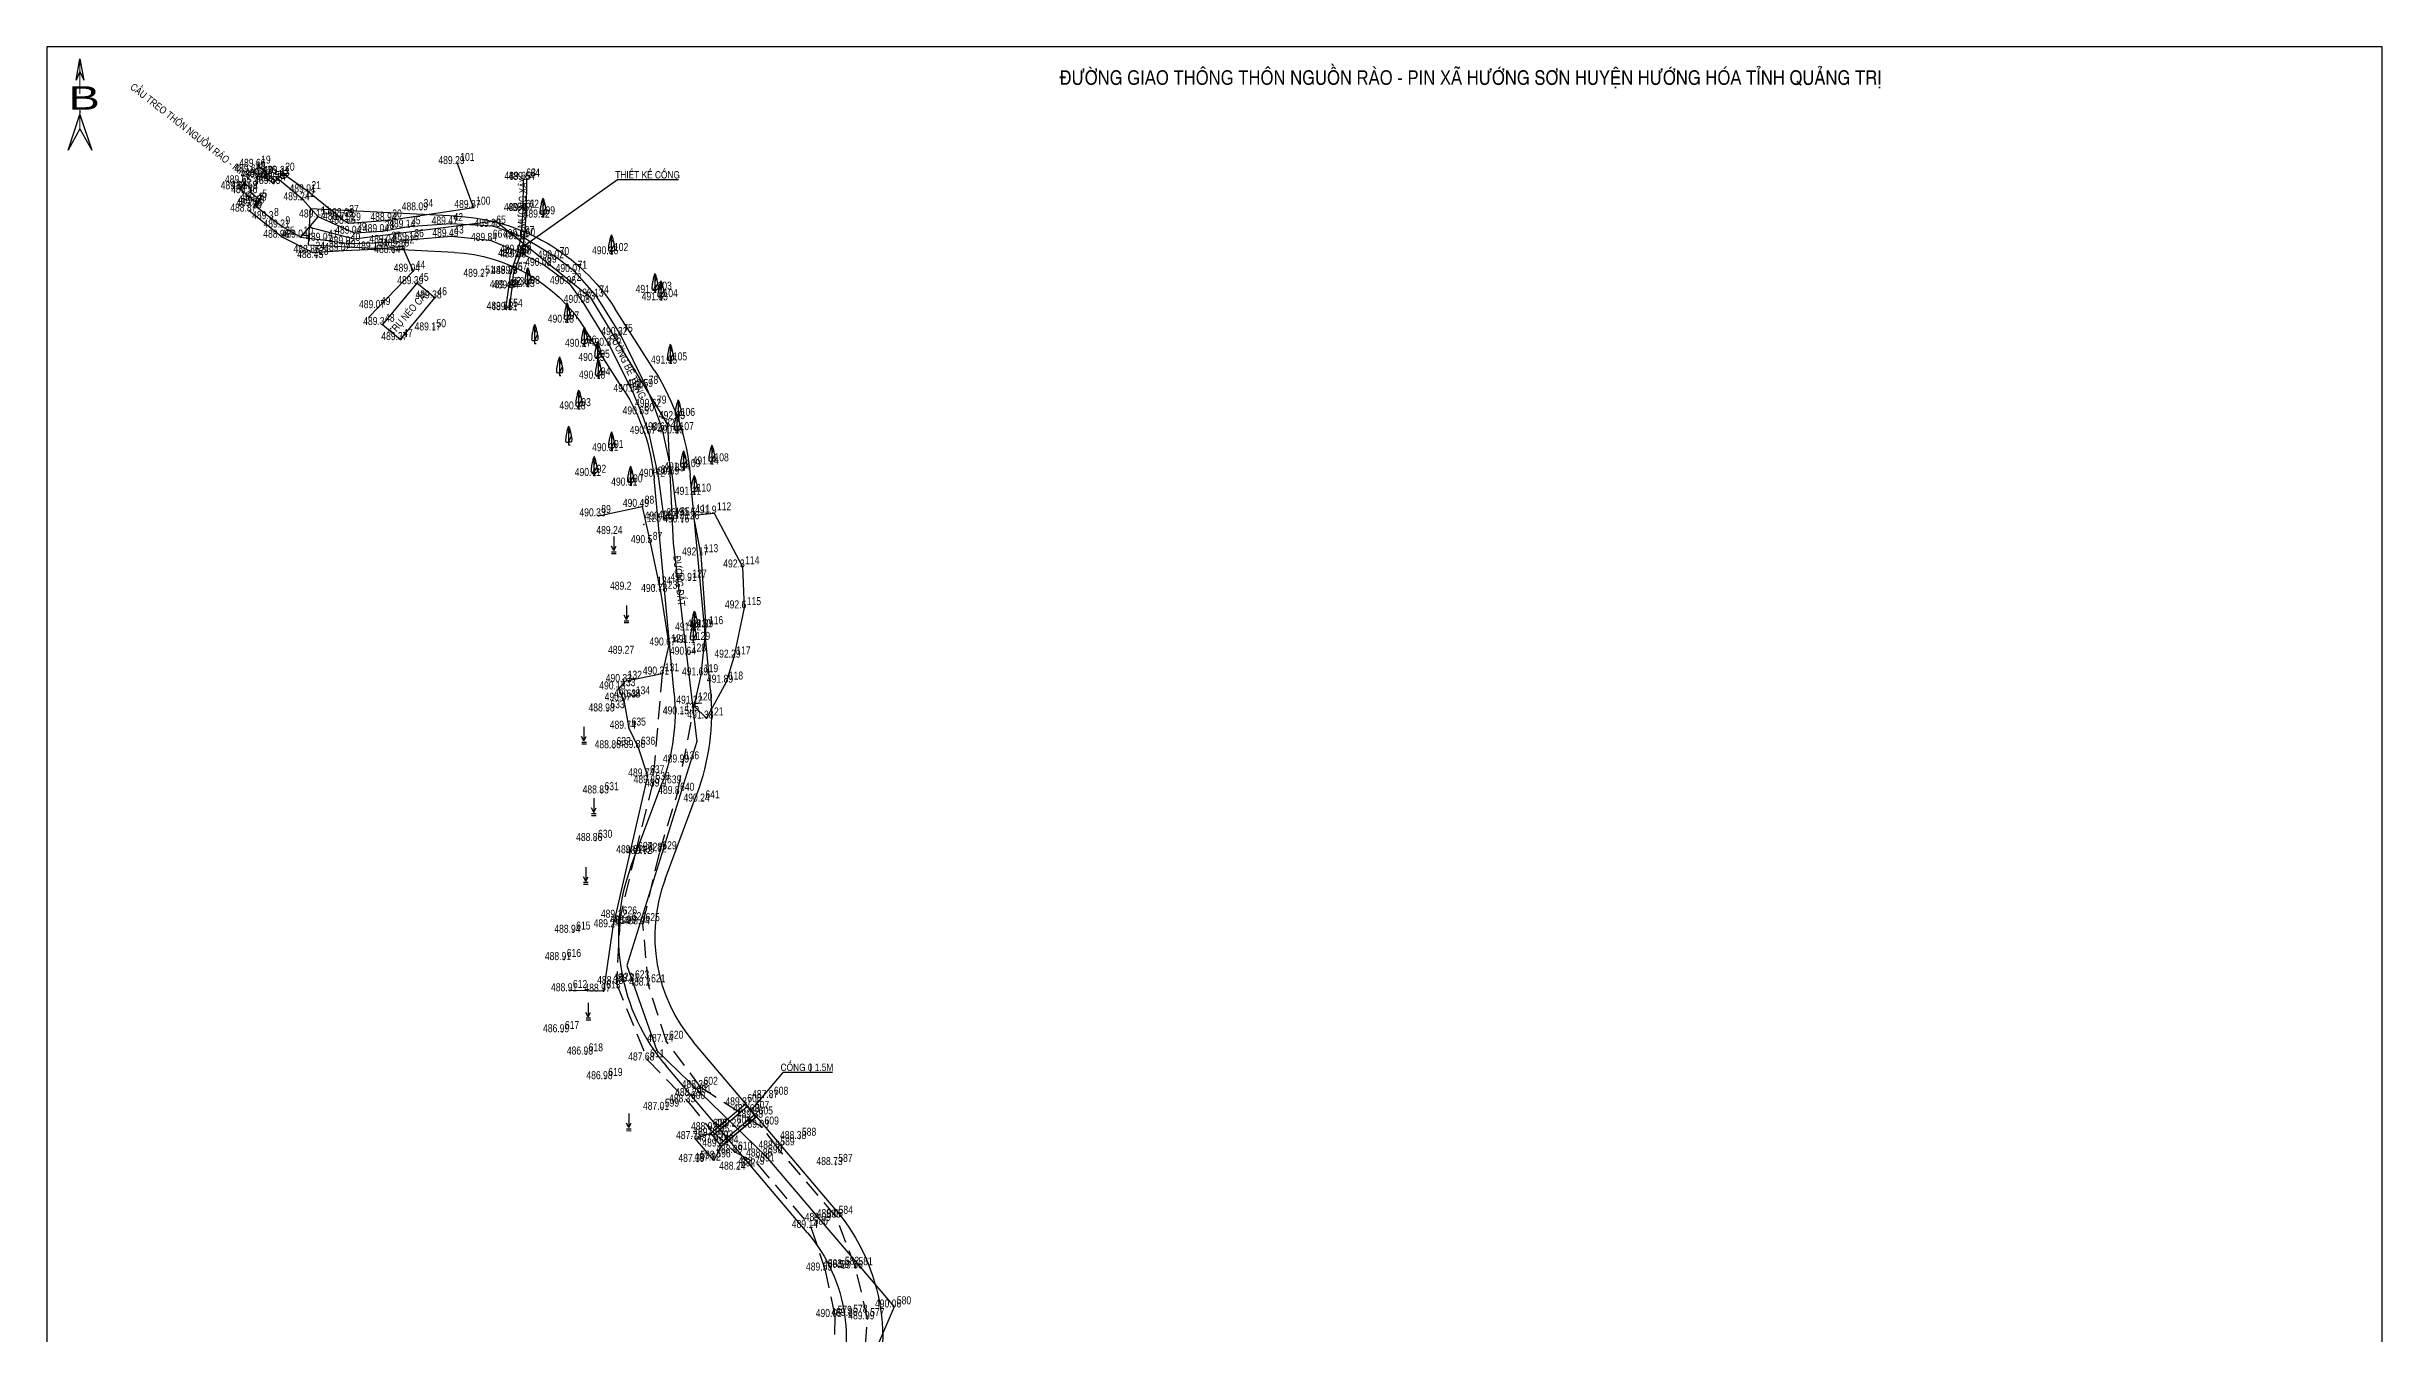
# Model space of a CAD drawing. Extents: x 543979 to 544308, y 1852451 to 1852854.
# Drawn here: x 543978.6 to 544299.8, y 1852677.4 to 1852854.3 of the extents above; entities that cross this region are included whole.
import ezdxf
from ezdxf.enums import TextEntityAlignment as Align

# ---------------------------------------------------------------- set-up
doc = ezdxf.new("R2010")
doc.units = 0
doc.header["$MEASUREMENT"] = 0
doc.linetypes.add('DUONGMON1', pattern=[3.75, 2.5, -1.25])
for name, color, linetype in [('congtrinh', 4, 'Continuous'), ('DIAVAT', 1, 'Continuous'), ('DIEM', 7, 'Continuous'), ('DOCAO_CT', 7, 'Continuous'), ('KHUNG', 1, 'Continuous'), ('NEN', 3, 'Continuous'), ('NÒN', 3, 'Continuous'), ('SHD_CT', 7, 'Continuous'), ('SO', 2, 'Continuous'), ('SO-THUA', 7, 'Continuous'), ('Tuyen duong', 1, 'Continuous')]:
    doc.layers.add(name, color=color, linetype=linetype)
doc.styles.add('MOC', font='VHARIALN.ttf', dxfattribs={"height": 2})
doc.styles.add('STYLE2', font='tvtimi__.shx')
doc.linetypes.add('TAL_N_P', pattern='A,0.5,[130,ltypeshp.shx,S=0.25,R=0,X=0,Y=-0.25],1,[130,ltypeshp.shx,S=0.5,R=0,X=0,Y=-0.5],0.5', length=2)
doc.linetypes.add('TAL_N_T', pattern='A,0.5,[130,ltypeshp.shx,S=0.25,R=0,X=0,Y=0.25],1,[130,ltypeshp.shx,S=0.5,R=0,X=0,Y=0.5],0.5', length=2)

# ---------------------------------------------------------------- blocks, each defined once
blk = doc.blocks.new('A$C63284C57')
at = {"layer": 'NEN', "color": 250}
blk.add_line((0.92, 0.85), (0.92, 0), dxfattribs=at)
for points in [[(0.92, 5.74), (0.92, 1.39)], [(0.92, 5.74), (0.92, 0), (1.37, 0)], [(0.92, 5.74), (0.92, 5.71)], [(0.92, 5.43), (0.99, 5.56)], [(0.92, 3.16), (1.44, 4.2)], [(0.92, 0.88), (1.77, 2.58)], [(0.92, 1.39), (0.92, 0.65)], [(0.92, 0.65), (0.92, 0.15)], [(0.92, 0.15), (0.92, 0)]]:
    blk.add_lwpolyline(points, dxfattribs=at)
for points in [[(0.92, 5.74), (0.71, 5.11), (0.52, 4.52), (0.36, 3.81), (0.21, 3.07), (0.11, 2.51), (0.05, 1.85), (0.02, 1.41), (0.02, 1.09), (0.24, 0.91), (0.61, 0.83), (0.92, 0.85)], [(0.92, 5.74), (1.18, 5.17), (1.34, 4.58), (1.5, 3.98), (1.59, 3.54), (1.72, 2.95), (1.81, 2.47), (1.9, 1.94), (1.9, 1.48), (1.78, 1.03), (1.62, 0.88), (1.26, 0.84), (0.92, 0.85)]]:
    blk.add_spline(points, degree=3, dxfattribs=at)
blk = doc.blocks.new('A$C4172536D')
at = {"layer": 'NEN', "color": 250}
for points in [[(0.7, 0.95), (0, 2.28)], [(0.04, 0.03), (1.47, 0)], [(0.05, 0.59), (1.46, 0.57)], [(0.7, 5.24), (0.7, 0.95)], [(0.7, 0.95), (1.41, 2.28)]]:
    blk.add_lwpolyline(points, dxfattribs=at)
blk = doc.blocks.new('A$C1C223236')
at = {"layer": 'NÒN'}
for points in [[(4, 35.7), (6, 46.5)], [(6, 40), (4, 35.7)], [(6, 46.5), (8, 35.7)], [(6, 40), (8, 35.7)], [(0, 0), (6, 18.2)], [(6, 20.2), (6, 18.9)], [(6, 18.2), (12, 0)], [(6, 10.9), (0, 0)], [(6, 10.9), (12, 0)]]:
    blk.add_lwpolyline(points, dxfattribs=at)
at = {"layer": 'NÒN', "const_width": 0.5}
for points in [[(6, 46.5), (6, 32.1)], [(6, 46.5), (6, 28.7)], [(6, 20.5), (6, 10.9)]]:
    blk.add_lwpolyline(points, dxfattribs=at)
at = {"layer": 'NÒN', "style": 'STYLE2', "width": 1.5}
blk.add_text('B', height=12, dxfattribs=at).set_placement((0.1, 20.6))

msp = doc.modelspace()

# ---------------------------------------------------------------- linework, layer by layer
at = {"layer": 'congtrinh', "color": 250}
for points in [[(544005.76, 1852835.58), (544005.18, 1852834.77), (544007.54, 1852832.78), (544007.9, 1852833.19), (544006.63, 1852834.23), (544006.64, 1852834.86), (544005.76, 1852835.58)], [(544007.54, 1852832.78), (544007.32, 1852832.42), (544009.5, 1852830.65), (544011.06, 1852829.5), (544013.55, 1852828.1), (544016.93, 1852827.68), (544020.06, 1852827.21), (544025.62, 1852827.39), (544028.8, 1852827.76), (544034.28, 1852828.24), (544039.58, 1852827.67), (544043.58, 1852826.03), (544047.06, 1852824.24), (544050.44, 1852821.72), (544052.35, 1852819.15), (544055.93, 1852813.24), (544059.18, 1852806.9), (544060.44, 1852803.8), (544061.42, 1852801.12), (544062.69, 1852795.24), (544063.47, 1852789.36), (544065.35, 1852789.49), (544064.63, 1852795.53), (544063.29, 1852801.64), (544062.16, 1852804.85), (544061.02, 1852807.57), (544057.51, 1852814.72), (544054.23, 1852820.01), (544051.23, 1852823.39), (544048.77, 1852825.27), (544043.99, 1852828.17), (544040.07, 1852829.6), (544034.19, 1852829.94), (544028.34, 1852829.51), (544024.74, 1852828.88), (544020.93, 1852828.65), (544015.96, 1852830.88), (544013.81, 1852833.26), (544010.34, 1852836.17), (544010.04, 1852835.85)], [(544041.75, 1852818.2), (544042.16, 1852821.17), (544042.38, 1852823.11), (544043.24, 1852825.56), (544043.86, 1852828.01), (544044.13, 1852831.77), (544044.19, 1852836.08)], [(544042.19, 1852818.13), (544042.61, 1852821.11), (544042.82, 1852823.01), (544043.67, 1852825.43), (544044.31, 1852827.94), (544044.58, 1852831.75), (544044.64, 1852836.08)], [(544013.55, 1852828.1), (544015.96, 1852830.88)], [(544029.52, 1852821.8), (544024.77, 1852816.1), (544027.26, 1852814.03), (544031.97, 1852819.76), (544029.52, 1852821.8)], [(544069.92, 1852704.9), (544074.66, 1852708.88)], [(544071.4, 1852703.14), (544069.92, 1852704.9), (544074.66, 1852708.88), (544076.14, 1852707.12), (544071.4, 1852703.14), (544069.92, 1852704.9)], [(544070.18, 1852704.6), (544074.92, 1852708.57)], [(544071.15, 1852703.45), (544075.89, 1852707.42)], [(544071.4, 1852703.14), (544076.14, 1852707.12)], [(544071.4, 1852703.14), (544070.32, 1852701.21), (544067.79, 1852704.17), (544069.92, 1852704.9)]]:
    msp.add_lwpolyline(points, dxfattribs=at)
msp.add_lwpolyline([(544007.73, 1852837.85), (544007.06, 1852837.09), (544007.94, 1852836.35), (544008.53, 1852836.49), (544009.79, 1852835.5), (544010.04, 1852835.85)], close=True, dxfattribs=at)
at = {"layer": 'DIAVAT', "color": 250}
for points in [[(544065.5, 1852836), (544057.08, 1852836), (544043.99, 1852826.68)], [(544086.67, 1852713.23), (544079.84, 1852713.23), (544075.4, 1852708)]]:
    msp.add_lwpolyline(points, dxfattribs=at)
at = {"layer": 'DIEM', "color": 250}
for p in [(544005.76, 1852835.58), (544007.06, 1852837.09), (544007.73, 1852837.85), (544007.94, 1852836.35), (544008.53, 1852836.49), (544009.79, 1852835.5), (544010.04, 1852835.85), (544010.34, 1852836.17), (544011.03, 1852836.88), (544035.11, 1852838.23), (544044.19, 1852836.08), (544044.75, 1852836.06), (544005.18, 1852834.77), (544006.63, 1852834.23), (544006.64, 1852834.86), (544007.32, 1852832.42), (544007.54, 1852832.78), (544007.9, 1852833.19), (544013.81, 1852833.26), (544014.64, 1852834.34), (544037.31, 1852832.2), (544006.49, 1852831.7), (544009.5, 1852830.65), (544011.06, 1852829.5), (544015.96, 1852830.88), (544019.25, 1852830.56), (544019.84, 1852831.06), (544020.13, 1852830.02), (544024.74, 1852828.88), (544025.76, 1852830.44), (544028.34, 1852829.51), (544030.07, 1852831.87), (544034.19, 1852829.94), (544040.07, 1852829.6), (544044.13, 1852831.77), (544044.62, 1852831.78), (544046.84, 1852830.88), (544011.04, 1852828.09), (544013.55, 1852828.1), (544015.19, 1852826.01), (544016.93, 1852827.68), (544019.41, 1852826.26), (544020.06, 1852827.21), (544020.93, 1852828.65), (544023.84, 1852826.47), (544025.62, 1852827.39), (544026.29, 1852825.99), (544027.48, 1852826.88), (544028.8, 1852827.76), (544034.28, 1852828.24), (544039.58, 1852827.67), (544043.58, 1852826.03), (544043.99, 1852828.17), (544044.1, 1852827.89), (544056.24, 1852825.82), (544015.69, 1852825.31), (544028.98, 1852823.42), (544038.55, 1852822.73), (544042.38, 1852823.11), (544043.04, 1852823.17), (544043.33, 1852825.5), (544043.58, 1852825.39), (544047.06, 1852824.24), (544048.77, 1852825.27), (544051.23, 1852823.39), (544029.45, 1852821.72), (544031.97, 1852819.76), (544042.16, 1852821.17), (544042.61, 1852821.13), (544044.75, 1852821.31), (544050.44, 1852821.72), (544054.23, 1852820.01), (544062.24, 1852820.52), (544063.06, 1852819.5), (544024.19, 1852818.42), (544024.77, 1852816.1), (544041.75, 1852818.2), (544042.39, 1852818.14), (544050.15, 1852816.43), (544052.35, 1852819.15), (544027.26, 1852814.03), (544031.84, 1852815.35), (544052.52, 1852813.11), (544055.93, 1852813.24), (544057.51, 1852814.72), (544054.37, 1852811.16), (544064.34, 1852810.79), (544054.44, 1852808.73), (544059.18, 1852806.9), (544061.02, 1852807.57), (544051.76, 1852804.5), (544060.44, 1852803.8), (544062.16, 1852804.85), (544065.43, 1852803.17), (544061.42, 1852801.12), (544063.29, 1852801.64), (544065.26, 1852801.2), (544056.25, 1852798.75), (544070.06, 1852796.92), (544053.86, 1852795.34), (544058.88, 1852794.02), (544062.69, 1852795.24), (544064.63, 1852795.53), (544066.17, 1852796.13), (544060.47, 1852791.09), (544067.63, 1852792.76), (544054.5, 1852789.8), (544060.74, 1852788.6), (544063.47, 1852789.36), (544065.35, 1852789.49), (544066.03, 1852788.95), (544067.53, 1852789.89), (544070.4, 1852790.17), (544061.58, 1852786.11), (544068.61, 1852784.42), (544067.03, 1852780.92), (544074.29, 1852782.77), (544062.15, 1852779.98), (544062.99, 1852779.4), (544069.3, 1852774.53), (544074.5, 1852777.14), (544064.14, 1852772.03), (544067.5, 1852772.36), (544067.65, 1852774.11), (544063.22, 1852768.05), (544066.94, 1852770.76), (544068.61, 1852767.93), (544073.07, 1852770.37), (544057.23, 1852765.99), (544058.12, 1852767.02), (544059.24, 1852764.88), (544072.03, 1852766.92), (544055.75, 1852762.97), (544057.97, 1852764.45), (544065.98, 1852762.57), (544067.82, 1852764.04), (544069.34, 1852761.98), (544058.67, 1852760.59), (544056.61, 1852757.9), (544059.95, 1852757.95), (544065.99, 1852755.95), (544061.21, 1852754.03), (544061.95, 1852753.1), (544063.53, 1852752.64), (544054.94, 1852751.69), (544065.33, 1852751.62), (544068.81, 1852750.58), (544054.06, 1852745.15), (544059.56, 1852743.48), (544060.91, 1852743.37), (544062.9, 1852743.57), (544051.05, 1852732.53), (544056.46, 1852733.29), (544057.46, 1852734.61), (544058.7, 1852733.82), (544060.59, 1852733.69), (544049.75, 1852728.77), (544050.6, 1852724.5), (544055.19, 1852724.43), (544056.94, 1852725.5), (544059.13, 1852725.83), (544061.35, 1852725.28), (544049.51, 1852718.86), (544063.82, 1852717.53), (544052.78, 1852715.79), (544061.21, 1852714.98), (544055.46, 1852712.41), (544067.67, 1852710.08), (544068.57, 1852711.19), (544063.24, 1852708.18), (544066.82, 1852709.23), (544074.58, 1852708.81), (544075.64, 1852707.87), (544076.14, 1852707.12), (544078.24, 1852709.83), (544067.79, 1852704.17), (544069.85, 1852705.41), (544070.16, 1852704.65), (544070.67, 1852703.83), (544073.13, 1852705.89), (544076.95, 1852705.73), (544082.1, 1852704.18), (544068.12, 1852701.03), (544070.32, 1852701.21), (544071.4, 1852703.14), (544073.31, 1852702.28), (544076.35, 1852700.65), (544077.43, 1852701.78), (544079.12, 1852702.87), (544087.1, 1852700.59), (544073.73, 1852699.97), (544083.7, 1852691.96), (544085.5, 1852692.93), (544087.14, 1852693.46), (544085.66, 1852686.09), (544087.99, 1852686.45), (544089.86, 1852686.38), (544086.99, 1852679.71), (544089.14, 1852679.85), (544091.48, 1852679.39), (544095.15, 1852681.02)]:
    msp.add_point(p, dxfattribs=at)
at = {"layer": 'KHUNG', "color": 250}
msp.add_lwpolyline([(543978.61, 1852450.54), (544299.75, 1852450.54), (544299.75, 1852854.29), (543978.61, 1852854.29)], close=True, dxfattribs=at)
msp.add_lwpolyline([(544014.76, 1852829.49), (544020.88, 1852827.88), (544040.31, 1852830.37), (544053.32, 1852819.86), (544063.95, 1852802.36), (544064.77, 1852786.01), (544068.02, 1852758.74), (544058.39, 1852727.96), (544062.5, 1852716.25), (544077.43, 1852701.78), (544095.15, 1852681.02), (544073.17, 1852629.92), (544090.54, 1852615.13), (544108.66, 1852607.09), (544129.14, 1852583.38), (544138.47, 1852545.04), (544145.36, 1852518.96), (544149.16, 1852495.26), (544154.09, 1852483.73), (544194.45, 1852482.57), (544232.18, 1852518.64)], dxfattribs=at)
at = {"layer": 'KHUNG', "color": 250, "const_width": 0.1}
msp.add_lwpolyline([(544083.61, 1852714.53), (544083.61, 1852713.35)], dxfattribs=at)
at = {"layer": 'NEN', "color": 250, "linetype": 'TAL_N_T'}
for points in [[(544011.03, 1852836.88), (544014.64, 1852834.34), (544019.25, 1852830.56), (544020.13, 1852830.02), (544025.76, 1852830.44), (544037.31, 1852832.2), (544035.11, 1852838.23)], [(544067.53, 1852789.89), (544070.4, 1852790.17), (544074.29, 1852782.77), (544074.5, 1852777.14), (544073.07, 1852770.37), (544072.03, 1852766.92), (544069.34, 1852761.98), (544067.65, 1852763.62), (544068.61, 1852767.93), (544069.3, 1852774.53), (544068.61, 1852784.42), (544067.53, 1852789.89)]]:
    msp.add_lwpolyline(points, dxfattribs=at)
at = {"layer": 'NEN', "color": 250, "linetype": 'TAL_N_P'}
for points in [[(544006.49, 1852831.7), (544011.04, 1852828.09), (544015.19, 1852826.01), (544019.41, 1852826.26), (544023.84, 1852826.47), (544027.48, 1852826.88), (544028.98, 1852823.42), (544024.19, 1852818.42), (544022.86, 1852817.06)], [(544054.5, 1852789.8), (544060.47, 1852791.09), (544061.58, 1852786.11), (544062.99, 1852779.4), (544064.14, 1852772.03), (544063.22, 1852768.05), (544058.12, 1852767.02), (544057.23, 1852765.99), (544057.97, 1852764.45), (544058.67, 1852760.59), (544059.95, 1852757.95)], [(544059.95, 1852757.95), (544061.21, 1852754.03), (544056.46, 1852733.29), (544055.19, 1852724.43), (544050.6, 1852724.5)]]:
    msp.add_lwpolyline(points, dxfattribs=at)
at = {"layer": 'NEN', "color": 250, "linetype": 'DUONGMON1'}
for points in [[(544063.22, 1852768.05), (544061.95, 1852753.1), (544059.56, 1852743.48), (544057.46, 1852734.61), (544056.94, 1852725.5), (544061.21, 1852714.98), (544066.82, 1852709.23), (544069.85, 1852705.41), (544073.31, 1852702.28), (544076.35, 1852700.65), (544083.7, 1852691.96), (544085.66, 1852686.09), (544086.99, 1852679.71), (544086.86, 1852673.26)], [(544090.91, 1852671.99), (544091.48, 1852679.39), (544089.86, 1852686.38), (544087.14, 1852693.46), (544079.12, 1852702.87), (544076.95, 1852705.73), (544068.57, 1852711.19), (544063.82, 1852717.53), (544061.35, 1852725.28), (544060.59, 1852733.69), (544062.9, 1852743.57), (544065.33, 1852751.62), (544067.65, 1852763.62)]]:
    msp.add_lwpolyline(points, dxfattribs=at)
at = {"layer": 'Tuyen duong', "color": 1, "lineweight": 25}
for points in [[(544014.63, 1852827), (544014.88, 1852831.99)], [(544034.91, 1852831), (544014.88, 1852831.99)], [(544034.67, 1852826), (544014.63, 1852827)], [(544062.16, 1852809.81), (544056.74, 1852818.31)], [(544057.94, 1852807.13), (544052.53, 1852815.62)], [(544064.89, 1852765.34), (544062.13, 1852794.9)], [(544069.87, 1852765.8), (544067.11, 1852795.37)], [(544058.95, 1852741.57), (544063.28, 1852753.19)], [(544063.64, 1852739.82), (544067.97, 1852751.44)], [(544087.04, 1852694.45), (544067.56, 1852717.42)], [(544083.22, 1852691.21), (544063.75, 1852714.19)]]:
    msp.add_lwpolyline(points, dxfattribs=at)
for points in [[(544034.91, 1852831, -0.243102), (544056.74, 1852818.31, -0.243102)], [(544034.67, 1852826, -0.243102), (544052.53, 1852815.62, -0.243102)], [(544062.16, 1852809.81, -0.119139), (544067.11, 1852795.37, -0.119139)], [(544057.94, 1852807.13, -0.119139), (544062.13, 1852794.9, -0.119139)], [(544064.89, 1852765.34, -0.112862), (544063.28, 1852753.19, -0.112862)], [(544069.87, 1852765.8, -0.112862), (544067.97, 1852751.44, -0.112862)], [(544058.95, 1852741.57, 0.271295), (544063.75, 1852714.19, 0.271295)], [(544063.64, 1852739.82, 0.271295), (544067.56, 1852717.42, 0.271295)], [(544087.04, 1852694.45, -0.28468), (544091.32, 1852665.8, -0.28468)], [(544083.22, 1852691.21, -0.28468), (544086.73, 1852667.77, -0.28468)]]:
    msp.add_lwpolyline(points, format="xyb", dxfattribs=at)

# ---------------------------------------------------------------- block references
at = {"color": 250, "linetype": 'Continuous', "xscale": 0.4499827870167792, "yscale": 0.4499827870167792, "zscale": 0.449982787048613}
for p in [(544046.42, 1852830.88), (544055.83, 1852825.82), (544044.33, 1852821.31), (544061.82, 1852820.52), (544062.64, 1852819.5), (544045.29, 1852813.5), (544049.74, 1852816.43), (544052.11, 1852813.11), (544053.95, 1852811.16), (544063.93, 1852810.79), (544048.7, 1852809.07), (544054.03, 1852808.73), (544051.34, 1852804.5), (544064.85, 1852801.2), (544065.01, 1852803.17), (544049.95, 1852799.54), (544055.84, 1852798.75), (544053.45, 1852795.34), (544065.75, 1852796.13), (544069.64, 1852796.92), (544058.46, 1852794.02), (544067.21, 1852792.76), (544067.08, 1852772.36), (544067.24, 1852774.11)]:
    msp.add_blockref('A$C63284C57', p, dxfattribs=at)
at = {"layer": 'NEN', "color": 250, "linetype": 'Continuous', "ltscale": 10, "xscale": 0.4499827870167792, "yscale": 0.4499827870167792, "zscale": 0.449982787048613}
for p in [(544056.27, 1852784.59), (544058, 1852775.1), (544052.16, 1852758.42), (544053.52, 1852748.59), (544052.42, 1852739.14), (544052.75, 1852720.49), (544058.33, 1852705.25)]:
    msp.add_blockref('A$C4172536D', p, dxfattribs=at)
at = {"layer": 'SO', "color": 250, "linetype": 'Continuous', "xscale": 0.2699896722333506, "yscale": 0.2699896721169353, "zscale": 0.2699896722291679}
msp.add_blockref('A$C1C223236', (543981.57, 1852840.06), dxfattribs=at)

# ---------------------------------------------------------------- texts
at = {"layer": 'DOCAO_CT', "color": 250, "width": 0.8}
for s, p in [('489.66', (544005.09, 1852837.78)), ('489.29', (544032.47, 1852838.15)), ('489.66', (544002.54, 1852834.69)), ('489.65', (544003.12, 1852835.51)), ('489.59', (544003.99, 1852834.78)), ('489.62', (544004.41, 1852837.01)), ('489.63', (544005.29, 1852836.27)), ('489.62', (544005.88, 1852836.41)), ('489.55', (544007.15, 1852835.42)), ('489.55', (544007.4, 1852835.77)), ('489.56', (544007.7, 1852836.09)), ('489.21', (544008.39, 1852836.8)), ('489.01', (544012, 1852834.27)), ('489.65', (544041.55, 1852836)), ('489.64', (544042.11, 1852835.98)), ('488.87', (544003.85, 1852831.62)), ('489.56', (544003.98, 1852834.15)), ('489.26', (544004.68, 1852832.34)), ('489.46', (544004.9, 1852832.7)), ('489.49', (544005.25, 1852833.11)), ('489.24', (544011.16, 1852833.18)), ('488.06', (544017.2, 1852830.98)), ('488.09', (544027.43, 1852831.79)), ('489.37', (544034.66, 1852832.12)), ('489.4', (544041.48, 1852831.69)), ('489.57', (544041.98, 1852831.71)), ('489.3', (544006.86, 1852830.58)), ('488.96', (544008.39, 1852828.02)), ('489.21', (544008.42, 1852829.43)), ('489.04', (544010.91, 1852828.03)), ('489.12', (544013.32, 1852830.81)), ('488.71', (544016.61, 1852830.48)), ('488.86', (544017.49, 1852829.94)), ('489.04', (544018.28, 1852828.57)), ('489.04', (544022.09, 1852828.8)), ('488.94', (544023.12, 1852830.36)), ('489.14', (544025.7, 1852829.43)), ('489.47', (544031.54, 1852829.86)), ('489.49', (544031.64, 1852828.17)), ('489.88', (544037.43, 1852829.52)), ('490.01', (544041.34, 1852828.1)), ('489.6', (544041.45, 1852827.81)), ('489.92', (544044.19, 1852830.8)), ('488.86', (544012.55, 1852825.94)), ('488.45', (544013.05, 1852825.23)), ('489.01', (544014.29, 1852827.61)), ('489.02', (544016.77, 1852826.18)), ('489.02', (544017.41, 1852827.13)), ('489.15', (544021.19, 1852826.4)), ('489.04', (544022.98, 1852827.31)), ('488.64', (544023.65, 1852825.92)), ('489.16', (544024.84, 1852826.8)), ('489.16', (544026.16, 1852827.68)), ('489.84', (544036.94, 1852827.59)), ('489.29', (544040.69, 1852825.42)), ('489.98', (544040.94, 1852825.96)), ('489.28', (544040.94, 1852825.31)), ('490.02', (544046.13, 1852825.19)), ('490.36', (544053.6, 1852825.75)), ('489.04', (544026.34, 1852823.35)), ('489.39', (544026.81, 1852821.64)), ('489.27', (544035.91, 1852822.65)), ('489.39', (544039.73, 1852823.03)), ('489.3', (544040.4, 1852823.09)), ('490.03', (544044.41, 1852824.16)), ('490.06', (544047.8, 1852821.64)), ('490.07', (544048.59, 1852823.31)), ('489.07', (544021.55, 1852818.34)), ('489.38', (544029.32, 1852819.68)), ('489.51', (544039.1, 1852818.12)), ('489.44', (544039.52, 1852821.09)), ('489.54', (544039.97, 1852821.05)), ('490.03', (544042.11, 1852821.24)), ('490.08', (544049.7, 1852819.07)), ('490.13', (544051.59, 1852819.93)), ('491.47', (544059.59, 1852820.44)), ('491.53', (544060.42, 1852819.42)), ('489.3', (544022.13, 1852816.02)), ('489.17', (544029.2, 1852815.28)), ('489.51', (544039.74, 1852818.06)), ('490.28', (544047.51, 1852816.35)), ('489.37', (544024.62, 1852813.95)), ('490.27', (544049.88, 1852813.03)), ('490.3', (544053.28, 1852813.16)), ('490.32', (544054.87, 1852814.64)), ('490.45', (544051.72, 1852811.08)), ('490.46', (544051.8, 1852808.65)), ('491.95', (544061.7, 1852810.72)), ('490.54', (544056.54, 1852806.82)), ('490.59', (544058.38, 1852807.5)), ('490.28', (544049.11, 1852804.42)), ('490.65', (544057.8, 1852803.73)), ('490.62', (544059.51, 1852804.78)), ('492.03', (544062.78, 1852803.09)), ('490.67', (544058.78, 1852801.05)), ('490.67', (544060.65, 1852801.56)), ('490.96', (544062.62, 1852801.12)), ('490.31', (544053.61, 1852798.68)), ('491.34', (544063.52, 1852796.05)), ('491.24', (544067.42, 1852796.85)), ('490.41', (544051.22, 1852795.26)), ('490.51', (544056.23, 1852793.94)), ('490.72', (544060.05, 1852795.16)), ('490.69', (544061.98, 1852795.46)), ('491.11', (544064.98, 1852792.68)), ('490.33', (544051.86, 1852789.72)), ('490.49', (544057.83, 1852791.02)), ('490.74', (544060.82, 1852789.28)), ('490.72', (544062.7, 1852789.42)), ('491.5', (544064.89, 1852789.81)), ('491.9', (544067.76, 1852790.09)), ('489.24', (544054.19, 1852787.29)), ('490.5', (544058.94, 1852786.03)), ('490.76', (544063.38, 1852788.88)), ('492.17', (544065.97, 1852784.34)), ('489.2', (544056.07, 1852779.63)), ('490.91', (544064.38, 1852780.84)), ('492.3', (544071.64, 1852782.69)), ('490.78', (544060.35, 1852779.32)), ('492.6', (544071.86, 1852777.06)), ('491.22', (544065.01, 1852774.03)), ('492.29', (544066.66, 1852774.45)), ('489.27', (544055.79, 1852770.82)), ('490.67', (544061.49, 1852771.96)), ('490.64', (544064.3, 1852770.69)), ('491.1', (544064.86, 1852772.29)), ('492.29', (544070.42, 1852770.29)), ('490.33', (544055.48, 1852766.94)), ('490.31', (544060.58, 1852767.97)), ('491.69', (544065.96, 1852767.85)), ('491.89', (544069.39, 1852766.84)), ('490.13', (544054.59, 1852765.92)), ('490.07', (544055.33, 1852764.37)), ('490.48', (544056.6, 1852764.81)), ('491.22', (544065.18, 1852763.96)), ('488.98', (544053.11, 1852762.89)), ('489.74', (544056.03, 1852760.51)), ('490.15', (544063.33, 1852762.49)), ('491.38', (544066.7, 1852761.91)), ('488.86', (544053.96, 1852757.83)), ('489.86', (544057.31, 1852757.87)), ('489.74', (544058.57, 1852753.95)), ('489.99', (544063.34, 1852755.87)), ('488.83', (544052.3, 1852751.62)), ('489.85', (544059.31, 1852753.02)), ('489.9', (544060.89, 1852752.56)), ('489.8', (544062.69, 1852751.55)), ('490.24', (544066.17, 1852750.5)), ('488.86', (544051.41, 1852745.08)), ('489.61', (544056.92, 1852743.4)), ('489.72', (544058.26, 1852743.29)), ('489.72', (544060.26, 1852743.5)), ('488.94', (544048.41, 1852732.46)), ('489.24', (544053.82, 1852733.22)), ('489.12', (544054.81, 1852734.53)), ('488.99', (544056.06, 1852733.74)), ('488.94', (544057.94, 1852733.62)), ('488.91', (544047.11, 1852728.7)), ('488.38', (544054.3, 1852725.42)), ('488.31', (544056.49, 1852725.75)), ('488.2', (544058.71, 1852725.2)), ('488.91', (544047.96, 1852724.42)), ('488.97', (544052.55, 1852724.36)), ('486.99', (544046.86, 1852718.78)), ('486.98', (544050.13, 1852715.72)), ('487.74', (544061.18, 1852717.45)), ('486.98', (544052.82, 1852712.33)), ('487.68', (544058.57, 1852714.9)), ('488.33', (544064.18, 1852709.15)), ('488.29', (544065.02, 1852710)), ('488.36', (544065.92, 1852711.11)), ('487.87', (544075.6, 1852709.75)), ('487.01', (544060.6, 1852708.11)), ('489.22', (544070.49, 1852705.81)), ('489.37', (544071.94, 1852708.74)), ('487.68', (544072.99, 1852707.79)), ('489.38', (544073.5, 1852707.04)), ('487.71', (544065.15, 1852704.09)), ('488.92', (544067.21, 1852705.33)), ('489.35', (544067.51, 1852704.57)), ('487.57', (544068.02, 1852703.76)), ('489.34', (544068.76, 1852703.06)), ('489.03', (544074.31, 1852705.65)), ('488.82', (544076.48, 1852702.79)), ('488.38', (544079.45, 1852704.1)), ('487.39', (544065.47, 1852700.96)), ('487.82', (544067.68, 1852701.13)), ('488.99', (544070.66, 1852702.2)), ('488.24', (544071.09, 1852699.89)), ('488.79', (544073.71, 1852700.57)), ('488.86', (544074.78, 1852701.7)), ('488.73', (544084.45, 1852700.52)), ('489.06', (544084.49, 1852693.38)), ('489.14', (544081.06, 1852691.88)), ('489.09', (544082.85, 1852692.85)), ('489.53', (544083.01, 1852686.02)), ('489.59', (544085.35, 1852686.38)), ('489.56', (544087.22, 1852686.3)), ('490.06', (544092.5, 1852680.94)), ('490.05', (544084.35, 1852679.63)), ('489.86', (544086.5, 1852679.78)), ('489.99', (544088.83, 1852679.31))]:
    msp.add_text(s, height=1.1, dxfattribs=at).set_placement(p)
at = {"layer": 'KHUNG', "color": 250, "style": 'MOC'}
for s, height, p in [('®\xadêng giao th«ng th«n nguån rµo - pin x· h\xadíng s¬n huyÖn h\xadíng hãa tØnh qu¶ng trÞ', 2, (544117.88, 1852849.05)), ('thiÕt kÕ cèng', 1, (544056.79, 1852836.18)), ('cèng 0 1.5m', 1, (544079.53, 1852713.46))]:
    msp.add_text(s, height=height, dxfattribs=at).set_placement(p)
for s, rotation, p in [('cÇu treo th«n nguån rµo - pin', 321.8664, (543990, 1852848.57)), ('m\xad¬ng x©y', 87.208, (544044.34, 1852829.32)), ('trô nÐo cÇu', 49.2149, (544026.25, 1852814.5)), ('®\xadêng bª t«ng', 295.7379, (544055.93, 1852814.57)), ('®\xadêng ®Êt', 275.4596, (544064.77, 1852784.24))]:
    msp.add_text(s, height=1, rotation=rotation, dxfattribs=at).set_placement(p)
at = {"layer": 'SHD_CT', "color": 250, "width": 0.8}
for s, p in [('18', (544007.42, 1852837.45)), ('19', (544008.1, 1852838.22)), ('101', (544035.48, 1852838.59)), ('1', (544005.55, 1852835.14)), ('2', (544006.13, 1852835.95)), ('4', (544006.99, 1852834.59)), ('3', (544007, 1852835.23)), ('17', (544008.3, 1852836.72)), ('16', (544008.89, 1852836.85)), ('14', (544010.16, 1852835.86)), ('15', (544010.41, 1852836.22)), ('13', (544010.71, 1852836.53)), ('20', (544011.4, 1852837.24)), ('21', (544015.01, 1852834.71)), ('63', (544044.56, 1852836.45)), ('64', (544045.12, 1852836.42)), ('26', (544006.86, 1852832.07)), ('7', (544007.69, 1852832.79)), ('6', (544007.91, 1852833.15)), ('5', (544008.26, 1852833.55)), ('8', (544009.87, 1852831.02)), ('12', (544014.17, 1852833.62)), ('11', (544016.33, 1852831.25)), ('27', (544020.21, 1852831.43)), ('34', (544030.44, 1852832.23)), ('100', (544037.67, 1852832.57)), ('61', (544044.49, 1852832.14)), ('62', (544044.99, 1852832.15)), ('99', (544047.2, 1852831.25)), ('25', (544011.4, 1852828.46)), ('9', (544011.43, 1852829.87)), ('10', (544013.92, 1852828.47)), ('41', (544017.3, 1852828.05)), ('22', (544019.62, 1852830.93)), ('29', (544020.5, 1852830.38)), ('39', (544021.29, 1852829.02)), ('38', (544025.1, 1852829.25)), ('37', (544025.99, 1852827.76)), ('30', (544026.13, 1852830.81)), ('35', (544028.71, 1852829.88)), ('36', (544029.17, 1852828.12)), ('42', (544034.55, 1852830.31)), ('43', (544034.65, 1852828.61)), ('66', (544039.95, 1852828.03)), ('65', (544040.44, 1852829.97)), ('67', (544044.35, 1852828.54)), ('60', (544044.46, 1852828.26)), ('24', (544015.56, 1852826.38)), ('28', (544016.06, 1852825.67)), ('23', (544019.78, 1852826.62)), ('40', (544020.42, 1852827.58)), ('31', (544024.21, 1852826.84)), ('33', (544026.66, 1852826.36)), ('32', (544027.85, 1852827.24)), ('59', (544043.7, 1852825.87)), ('58', (544043.95, 1852825.75)), ('68', (544043.95, 1852826.4)), ('69', (544047.42, 1852824.6)), ('70', (544049.14, 1852825.64)), ('102', (544056.61, 1852826.19)), ('44', (544029.35, 1852823.79)), ('45', (544029.82, 1852822.09)), ('51', (544038.92, 1852823.09)), ('52', (544042.53, 1852821.54)), ('56', (544042.74, 1852823.48)), ('53', (544042.98, 1852821.49)), ('57', (544043.41, 1852823.54)), ('98', (544045.12, 1852821.68)), ('72', (544050.81, 1852822.08)), ('71', (544051.6, 1852823.75)), ('49', (544024.56, 1852818.78)), ('46', (544032.34, 1852820.12)), ('55', (544042.11, 1852818.56)), ('54', (544042.75, 1852818.51)), ('73', (544052.71, 1852819.51)), ('74', (544054.6, 1852820.38)), ('103', (544062.6, 1852820.89)), ('104', (544063.43, 1852819.86)), ('48', (544025.14, 1852816.47)), ('50', (544032.21, 1852815.72)), ('97', (544050.52, 1852816.8)), ('75', (544057.88, 1852815.08)), ('47', (544027.63, 1852814.39)), ('96', (544052.89, 1852813.48)), ('76', (544056.29, 1852813.61)), ('95', (544054.73, 1852811.52)), ('94', (544054.81, 1852809.1)), ('105', (544064.71, 1852811.16)), ('77', (544059.55, 1852807.27)), ('78', (544061.39, 1852807.94)), ('93', (544052.12, 1852804.87)), ('80', (544060.81, 1852804.17)), ('79', (544062.52, 1852805.22)), ('106', (544065.79, 1852803.53)), ('91', (544056.62, 1852799.12)), ('81', (544061.79, 1852801.49)), ('82', (544063.66, 1852802)), ('107', (544065.63, 1852801.57)), ('92', (544054.23, 1852795.71)), ('83', (544064.99, 1852795.9)), ('109', (544066.53, 1852796.49)), ('108', (544070.43, 1852797.29)), ('90', (544059.24, 1852794.39)), ('84', (544063.06, 1852795.61)), ('110', (544067.99, 1852793.13)), ('89', (544054.87, 1852790.17)), ('88', (544060.84, 1852791.46)), ('86', (544063.83, 1852789.73)), ('85', (544065.71, 1852789.86)), ('126', (544066.39, 1852789.32)), ('111', (544067.9, 1852790.25)), ('112', (544070.77, 1852790.54)), ('125', (544061.11, 1852788.97)), ('87', (544061.95, 1852786.48)), ('113', (544068.98, 1852784.79)), ('114', (544074.65, 1852783.14)), ('124', (544062.52, 1852780.34)), ('123', (544063.36, 1852779.76)), ('127', (544067.39, 1852781.29)), ('115', (544074.87, 1852777.51)), ('130', (544068.02, 1852774.47)), ('116', (544069.67, 1852774.89)), ('122', (544064.5, 1852772.4)), ('128', (544067.31, 1852771.13)), ('129', (544067.87, 1852772.73)), ('117', (544073.43, 1852770.73)), ('132', (544058.49, 1852767.38)), ('131', (544063.59, 1852768.41)), ('119', (544068.97, 1852768.29)), ('118', (544072.4, 1852767.28)), ('133', (544057.6, 1852766.36)), ('634', (544058.34, 1852764.81)), ('134', (544059.61, 1852765.25)), ('120', (544068.19, 1852764.4)), ('633', (544056.12, 1852763.33)), ('635', (544059.04, 1852760.95)), ('135', (544066.34, 1852762.94)), ('121', (544069.71, 1852762.35)), ('632', (544056.97, 1852758.27)), ('636', (544060.32, 1852758.32)), ('637', (544061.58, 1852754.39)), ('136', (544066.36, 1852756.31)), ('631', (544055.31, 1852752.06)), ('638', (544062.32, 1852753.47)), ('639', (544063.9, 1852753)), ('640', (544065.7, 1852751.99)), ('641', (544069.18, 1852750.94)), ('630', (544054.42, 1852745.52)), ('627', (544059.93, 1852743.85)), ('628', (544061.27, 1852743.74)), ('629', (544063.27, 1852743.94)), ('626', (544057.82, 1852734.98)), ('615', (544051.42, 1852732.9)), ('614', (544056.83, 1852733.66)), ('624', (544059.07, 1852734.19)), ('625', (544060.95, 1852734.06)), ('616', (544050.12, 1852729.14)), ('622', (544057.31, 1852725.86)), ('623', (544059.5, 1852726.2)), ('621', (544061.72, 1852725.65)), ('612', (544050.97, 1852724.87)), ('613', (544055.56, 1852724.8)), ('617', (544049.87, 1852719.23)), ('618', (544053.14, 1852716.16)), ('611', (544061.58, 1852715.34)), ('620', (544064.19, 1852717.89)), ('619', (544055.83, 1852712.78)), ('600', (544067.19, 1852709.59)), ('601', (544068.03, 1852710.45)), ('602', (544068.93, 1852711.56)), ('606', (544074.95, 1852709.18)), ('608', (544078.61, 1852710.19)), ('599', (544063.61, 1852708.55)), ('603', (544070.22, 1852705.78)), ('604', (544073.5, 1852706.25)), ('607', (544076, 1852708.24)), ('605', (544076.51, 1852707.48)), ('609', (544077.32, 1852706.09)), ('597', (544068.16, 1852704.54)), ('595', (544070.52, 1852705.02)), ('593', (544071.03, 1852704.2)), ('594', (544071.77, 1852703.51)), ('610', (544073.67, 1852702.64)), ('589', (544079.49, 1852703.23)), ('588', (544082.46, 1852704.55)), ('598', (544068.48, 1852701.4)), ('596', (544070.69, 1852701.57)), ('592', (544074.1, 1852700.33)), ('591', (544076.72, 1852701.02)), ('590', (544077.79, 1852702.14)), ('587', (544087.46, 1852700.96)), ('585', (544085.86, 1852693.3)), ('584', (544087.5, 1852693.82)), ('586', (544084.07, 1852692.33)), ('583', (544086.02, 1852686.46)), ('582', (544088.36, 1852686.82)), ('581', (544090.23, 1852686.75)), ('579', (544087.36, 1852680.07)), ('578', (544089.51, 1852680.22)), ('580', (544095.51, 1852681.38)), ('577', (544091.84, 1852679.76))]:
    msp.add_text(s, height=1.1, dxfattribs=at).set_placement(p)
at = {"layer": 'SO-THUA', "color": 250, "width": 0.8}
for s, p in [('bcao', (544035.11, 1852838.51)), ('cautreo', (544005.76, 1852835.87)), ('cautreo', (544007.06, 1852837.37)), ('cautreo', (544007.73, 1852838.14)), ('cautreo', (544007.94, 1852836.64)), ('cautreo', (544008.53, 1852836.77)), ('cautreo', (544009.79, 1852835.78)), ('cautreo', (544010.04, 1852836.14)), ('mdbt', (544010.34, 1852836.45)), ('bc', (544011.03, 1852837.16)), ('mmxay', (544044.19, 1852836.37)), ('mmxay', (544044.75, 1852836.34)), ('cautreo', (544005.18, 1852835.06)), ('cautreo', (544006.63, 1852834.51)), ('cautreo', (544006.64, 1852835.15)), ('bc', (544006.49, 1852831.99)), ('mdbt', (544007.32, 1852832.7)), ('cautreo', (544007.54, 1852833.07)), ('cautreo', (544007.9, 1852833.47)), ('mdbt', (544013.81, 1852833.54)), ('bc', (544014.64, 1852834.63)), ('cos', (544030.07, 1852832.15)), ('bcao', (544037.31, 1852832.49)), ('mmxay', (544044.13, 1852832.06)), ('mmxay', (544044.62, 1852832.07)), ('mdbt', (544009.5, 1852830.94)), ('mdbt', (544011.06, 1852829.79)), ('mdbt', (544015.96, 1852831.17)), ('bc', (544019.25, 1852830.85)), ('cos', (544019.84, 1852831.35)), ('bc', (544020.13, 1852830.3)), ('bt', (544020.93, 1852828.94)), ('bt', (544024.74, 1852829.17)), ('bc', (544025.76, 1852830.73)), ('bt', (544028.34, 1852829.8)), ('bt', (544034.19, 1852830.23)), ('bt', (544040.07, 1852829.89)), ('cay', (544046.84, 1852831.17)), ('bc', (544011.04, 1852828.38)), ('mdbt', (544013.55, 1852828.39)), ('bc', (544015.19, 1852826.3)), ('cos', (544015.69, 1852825.59)), ('bt', (544016.93, 1852827.97)), ('bc', (544019.41, 1852826.54)), ('bt', (544020.06, 1852827.5)), ('bc', (544023.84, 1852826.76)), ('bt', (544025.62, 1852827.67)), ('cos', (544026.29, 1852826.28)), ('bc', (544027.48, 1852827.16)), ('bt', (544028.8, 1852828.04)), ('bt', (544034.28, 1852828.53)), ('bt', (544039.58, 1852827.95)), ('mmxay', (544043.33, 1852825.79)), ('mmxay', (544043.58, 1852825.67)), ('bt', (544043.58, 1852826.32)), ('mmxay', (544044.1, 1852828.18)), ('bt', (544043.99, 1852828.46)), ('bt', (544048.77, 1852825.56)), ('cay', (544056.24, 1852826.11)), ('bcao', (544028.98, 1852823.71)), ('cos', (544038.55, 1852823.01)), ('mmdat', (544042.38, 1852823.4)), ('mmdat', (544043.04, 1852823.46)), ('bt', (544047.06, 1852824.52)), ('bt', (544051.23, 1852823.67)), ('neocau', (544029.45, 1852822.01)), ('neocau', (544031.97, 1852820.04)), ('mmxay', (544042.16, 1852821.46)), ('mmxay', (544042.61, 1852821.41)), ('cay', (544044.75, 1852821.6)), ('bt', (544050.44, 1852822)), ('bt', (544052.35, 1852819.43)), ('bt', (544054.23, 1852820.3)), ('cay', (544062.24, 1852820.81)), ('cay', (544063.06, 1852819.78)), ('bcao', (544024.19, 1852818.7)), ('neocau', (544024.77, 1852816.38)), ('mmxay', (544041.75, 1852818.48)), ('mmxay', (544042.39, 1852818.43)), ('cay', (544050.15, 1852816.72)), ('neocau', (544027.26, 1852814.31)), ('cos', (544031.84, 1852815.64)), ('cay', (544052.52, 1852813.4)), ('bt', (544055.93, 1852813.53)), ('bt', (544057.51, 1852815)), ('cay', (544054.37, 1852811.44)), ('cay', (544064.34, 1852811.08)), ('cay', (544054.44, 1852809.02)), ('bt', (544059.18, 1852807.19)), ('bt', (544061.02, 1852807.86)), ('cay', (544051.76, 1852804.79)), ('bt', (544060.44, 1852804.09)), ('bt', (544062.16, 1852805.14)), ('cay', (544065.43, 1852803.45)), ('bt', (544061.42, 1852801.41)), ('bt', (544063.29, 1852801.92)), ('cay', (544065.26, 1852801.49)), ('cau', (544056.25, 1852799.04)), ('cay', (544070.06, 1852797.21)), ('cau', (544053.86, 1852795.63)), ('cau', (544058.88, 1852794.3)), ('bt', (544062.69, 1852795.53)), ('bt', (544064.63, 1852795.82)), ('cay', (544066.17, 1852796.41)), ('bcao', (544060.47, 1852791.38)), ('cay', (544067.63, 1852793.05)), ('bcao', (544070.4, 1852790.45)), ('bcao', (544054.5, 1852790.09)), ('cos', (544060.74, 1852788.89)), ('bthet', (544063.47, 1852789.65)), ('bthet', (544065.35, 1852789.78)), ('cos', (544066.03, 1852789.24)), ('bcao', (544067.53, 1852790.17)), ('bcao', (544061.58, 1852786.39)), ('bcao', (544068.61, 1852784.7)), ('cos', (544067.03, 1852781.21)), ('bcao', (544074.29, 1852783.05)), ('cos', (544062.15, 1852780.26)), ('bcao', (544062.99, 1852779.68)), ('bcao', (544074.5, 1852777.43)), ('cay', (544067.65, 1852774.39)), ('bcao', (544069.3, 1852774.81)), ('bcao', (544064.14, 1852772.32)), ('cos', (544066.94, 1852771.05)), ('cay', (544067.5, 1852772.65)), ('bcao', (544063.22, 1852768.33)), ('bcao', (544068.61, 1852768.21)), ('bcao', (544073.07, 1852770.65)), ('bcao', (544057.23, 1852766.28)), ('bcao', (544057.97, 1852764.73)), ('bcao', (544058.12, 1852767.3)), ('cay', (544059.24, 1852765.17)), ('bcao', (544072.03, 1852767.2)), ('cos', (544055.75, 1852763.25)), ('cos', (544065.98, 1852762.86)), ('bcao', (544067.82, 1852764.32)), ('bcao', (544069.34, 1852762.27)), ('cos', (544056.61, 1852758.19)), ('bcao', (544058.67, 1852760.87)), ('bcao', (544059.95, 1852758.23)), ('cos', (544065.99, 1852756.23)), ('cos', (544054.94, 1852751.98)), ('bcao', (544061.21, 1852754.31)), ('ddat', (544061.95, 1852753.39)), ('tim', (544063.53, 1852752.92)), ('ddat', (544065.33, 1852751.91)), ('cos', (544068.81, 1852750.86)), ('cos', (544054.06, 1852745.44)), ('ddat', (544059.56, 1852743.77)), ('tim', (544060.91, 1852743.66)), ('ddat', (544062.9, 1852743.86)), ('cos', (544051.05, 1852732.82)), ('bcao', (544056.46, 1852733.58)), ('ddat', (544057.46, 1852734.9)), ('tim', (544058.7, 1852734.11)), ('ddat', (544060.59, 1852733.98)), ('cos', (544049.75, 1852729.06)), ('tim', (544059.13, 1852726.12)), ('bcao', (544050.6, 1852724.79)), ('bcao', (544055.19, 1852724.72)), ('ddat', (544056.94, 1852725.78)), ('ddat', (544061.35, 1852725.57)), ('cos', (544049.51, 1852719.14)), ('ddat', (544063.82, 1852717.81)), ('cos', (544052.78, 1852716.08)), ('ddat', (544061.21, 1852715.26)), ('cos', (544055.46, 1852712.7)), ('tim', (544067.67, 1852710.37)), ('ddat', (544068.57, 1852711.48)), ('cos', (544078.24, 1852710.11)), ('cos', (544063.24, 1852708.47)), ('ddat', (544066.82, 1852709.51)), ('cong', (544074.58, 1852709.1)), ('cos', (544075.64, 1852708.16)), ('cong', (544076.14, 1852707.4)), ('chancong', (544067.79, 1852704.46)), ('ddat', (544069.85, 1852705.7)), ('cong', (544070.16, 1852704.94)), ('cong1.5', (544070.67, 1852704.12)), ('tim', (544073.13, 1852706.17)), ('ddat', (544076.95, 1852706.01)), ('cos', (544082.1, 1852704.46)), ('cos', (544068.12, 1852701.32)), ('chancong', (544070.32, 1852701.49)), ('cong', (544071.4, 1852703.43)), ('ddat', (544073.31, 1852702.56)), ('ddat', (544076.35, 1852700.93)), ('tim', (544077.43, 1852702.06)), ('ddat', (544079.12, 1852703.15)), ('cos', (544087.1, 1852700.88)), ('cos', (544073.73, 1852700.25)), ('ddat', (544083.7, 1852692.25)), ('tim', (544085.5, 1852693.21)), ('ddat', (544087.14, 1852693.74)), ('ddat', (544085.66, 1852686.38)), ('tim', (544087.99, 1852686.74)), ('ddat', (544089.86, 1852686.67)), ('cos', (544095.15, 1852681.3)), ('ddat', (544086.99, 1852679.99)), ('tim', (544089.14, 1852680.14)), ('ddat', (544091.48, 1852679.68))]:
    msp.add_text(s, height=0.2, dxfattribs=at).set_placement(p, align=Align.MIDDLE)

doc.saveas('drawing.dxf')
